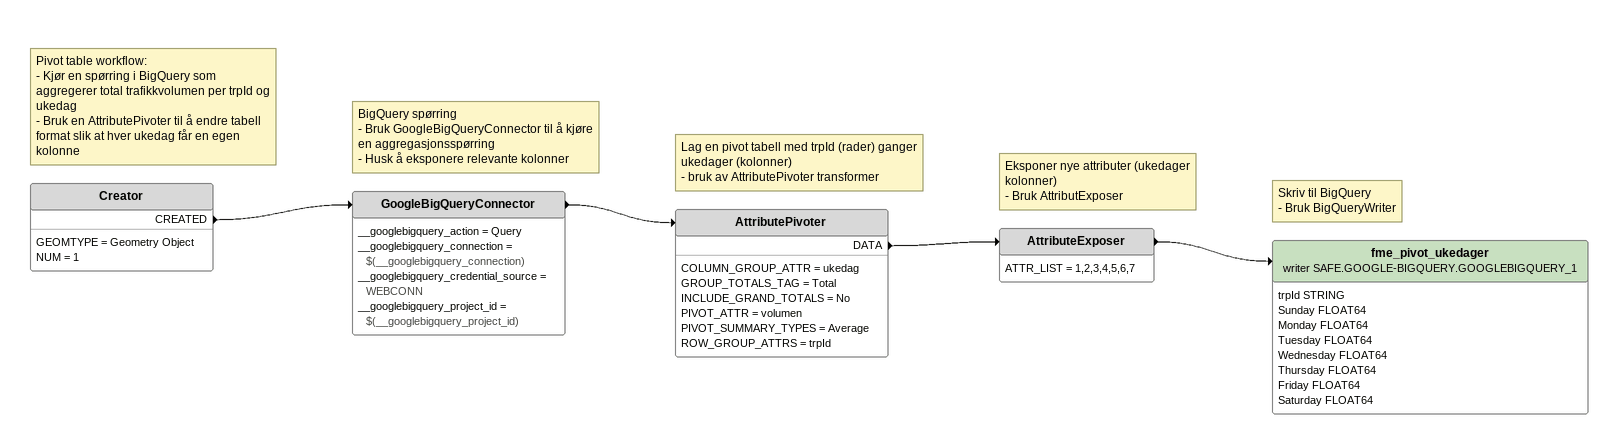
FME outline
Note: Pivot table workflow: / - Kjør en spørring i BigQuery som aggregerer total trafikkvolumen per trpId og ukedag / - Bruk en AttributePivoter til å endre tabell format slik at hver ukedag får en egen kolonne
Creator
    GEOMTYPE = Geometry Object
    NUM = 1
    CREATED -> GoogleBigQueryConnector
Note: BigQuery spørring / - Bruk GoogleBigQueryConnector til å kjøre en aggregasjonsspørring / - Husk å eksponere relevante kolonner
GoogleBigQueryConnector
    __googlebigquery_action = Query
    __googlebigquery_connection = $(__googlebigquery_connection)
    __googlebigquery_credential_source = WEBCONN
    __googlebigquery_project_id = $(__googlebigquery_project_id)
    -> AttributePivoter
Note: Lag en pivot tabell med trpId (rader) ganger ukedager (kolonner) / - bruk av AttributePivoter transformer
AttributePivoter
    COLUMN_GROUP_ATTR = ukedag
    GROUP_TOTALS_TAG = Total
    INCLUDE_GRAND_TOTALS = No
    PIVOT_ATTR = volumen
    PIVOT_SUMMARY_TYPES = Average
    ROW_GROUP_ATTRS = trpId
    DATA -> AttributeExposer
Note: Eksponer nye attributer (ukedager kolonner) / - Bruk AttributExposer
AttributeExposer
    ATTR_LIST = 1,2,3,4,5,6,7
    -> fme_pivot_ukedager (writer SAFE.GOOGLE-BIGQUERY.GOOGLEBIGQUERY_1)
Note: Skriv til BigQuery / - Bruk BigQueryWriter
fme_pivot_ukedager (writer SAFE.GOOGLE-BIGQUERY.GOOGLEBIGQUERY_1)
    attributes: trpId STRING, Sunday FLOAT64, Monday FLOAT64, Tuesday FLOAT64, Wednesday FLOAT64, Thursday FLOAT64, Friday FLOAT64, Saturday FLOAT64
